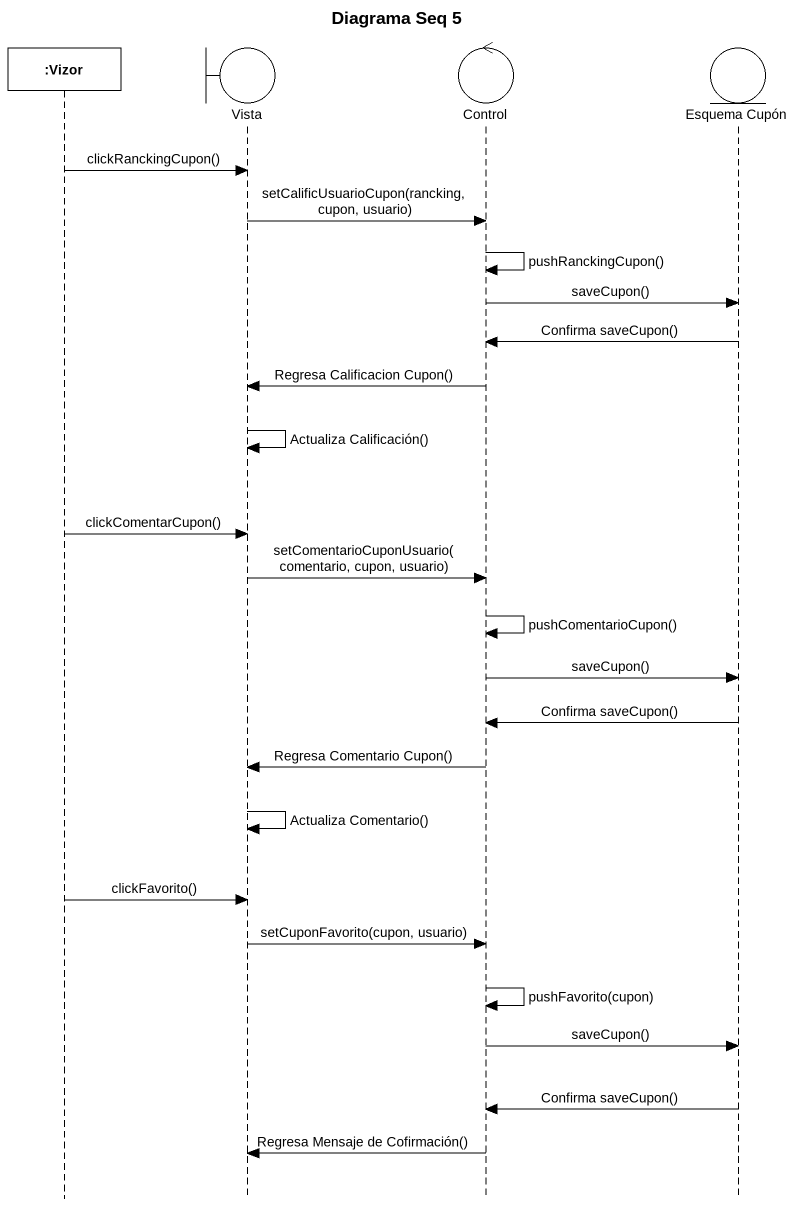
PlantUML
@startuml
title Diagrama Seq 5
hide footbox
participant ":Vizor" as Vizor
boundary Vista
control "Control" as Control_
entity "Esquema Cupón" as Esquema_Cupón

Vizor -> Vista : clickRanckingCupon()
Vista -> Control_ : setCalificUsuarioCupon(rancking, cupon, usuario)
Control_ -> Control_ : pushRanckingCupon()
Control_ -> Esquema_Cupón : saveCupon()
Esquema_Cupón -> Control_ : Confirma saveCupon()
Control_ -> Vista : Regresa Calificacion Cupon()
Vista -> Vista : Actualiza Calificación()
Vizor -> Vista : clickComentarCupon()
Vista -> Control_ : setComentarioCuponUsuario(comentario, cupon, usuario)
Control_ -> Control_ : pushComentarioCupon()
Control_ -> Esquema_Cupón : saveCupon()
Esquema_Cupón -> Control_ : Confirma saveCupon()
Control_ -> Vista : Regresa Comentario Cupon()
Vista -> Vista : Actualiza Comentario()
Vizor -> Vista : clickFavorito()
Vista -> Control_ : setCuponFavorito(cupon, usuario)
Control_ -> Control_ : pushFavorito(cupon)
Control_ -> Esquema_Cupón : saveCupon()
Esquema_Cupón -> Control_ : Confirma saveCupon()
Control_ -> Vista : Regresa Mensaje de Cofirmación()
@enduml
